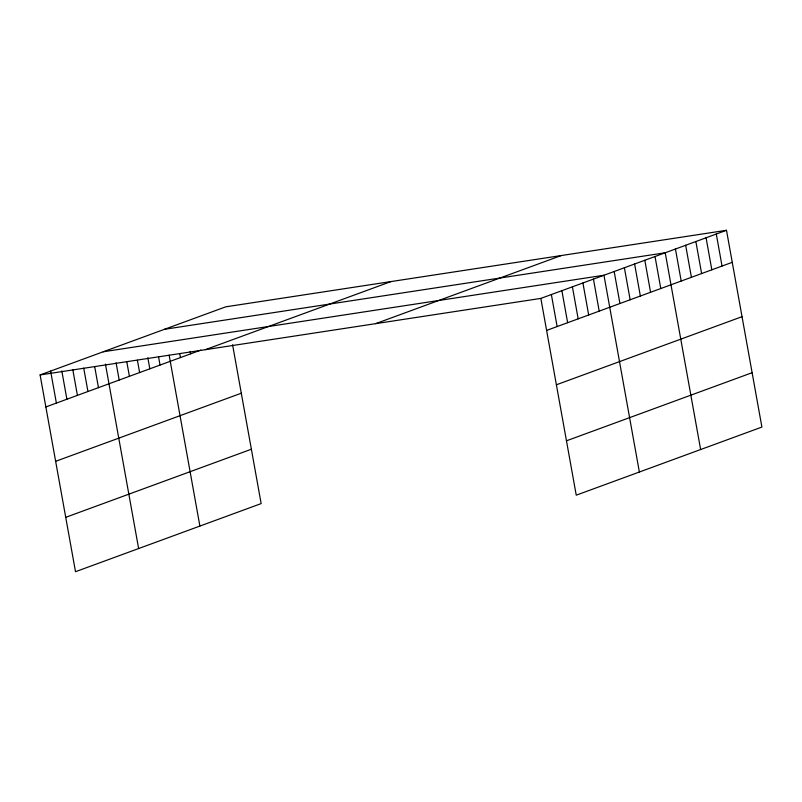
<?xml version="1.0" encoding="UTF-8"?>
<svg xmlns="http://www.w3.org/2000/svg" width="802" height="802" viewBox="0 0 802 802"><rect width="100%" height="100%" fill="white"/><g stroke="black" fill="none" stroke-linecap="round" stroke-linejoin="round"><path stroke-width="1.2" d="M232.58 344.75L261.151 503.596L75.508 571.706L40.1 374.935L225.753 306.825L726.492 230.294L761.9 427.065L576.247 495.175L540.849 298.404L726.492 230.294M45.864 406.945L200.881 350.083M205.342 349.682L390.995 281.572M375.597 323.657L561.25 255.547M55.639 461.32L241.292 393.211M546.603 330.424L732.256 262.314M65.724 517.33L251.377 449.22M556.387 384.79L742.04 316.68M566.463 440.809L752.116 372.699M164.49 329.301L665.229 252.77L700.637 449.541M103.217 351.777L603.966 275.246L639.374 472.017M40.1 374.935L540.849 298.404M716.286 234.044L722.041 266.063M706.071 237.793L711.835 269.813M695.865 241.532L701.62 273.552M685.65 245.282L691.414 277.302M675.444 249.031L681.199 281.041M655.023 256.52L660.778 288.54M644.808 260.269L650.572 292.279M634.603 264.008L640.357 296.028M624.387 267.758L630.151 299.778M614.172 271.507L619.936 303.517M593.45 279.106L599.204 311.126M582.924 282.966L588.688 314.985M572.407 286.825L578.162 318.845M561.881 290.685L567.646 322.705M551.365 294.545L557.129 326.564M190.224 351.366L190.665 353.822M179.788 353.872L180.46 357.572M169.142 355.156L199.888 526.072M158.485 356.439L160.039 365.06M147.829 357.722L149.824 368.81M137.403 360.238L139.618 372.549M126.746 361.522L129.403 376.298M116.089 362.805L119.197 380.048M105.433 364.088L138.626 548.548M94.696 366.714L98.466 387.647M83.729 368.118L87.939 391.506M72.771 369.511L77.423 395.366M61.804 370.905L66.897 399.226M50.616 371.075L56.381 403.085"/></g></svg>
